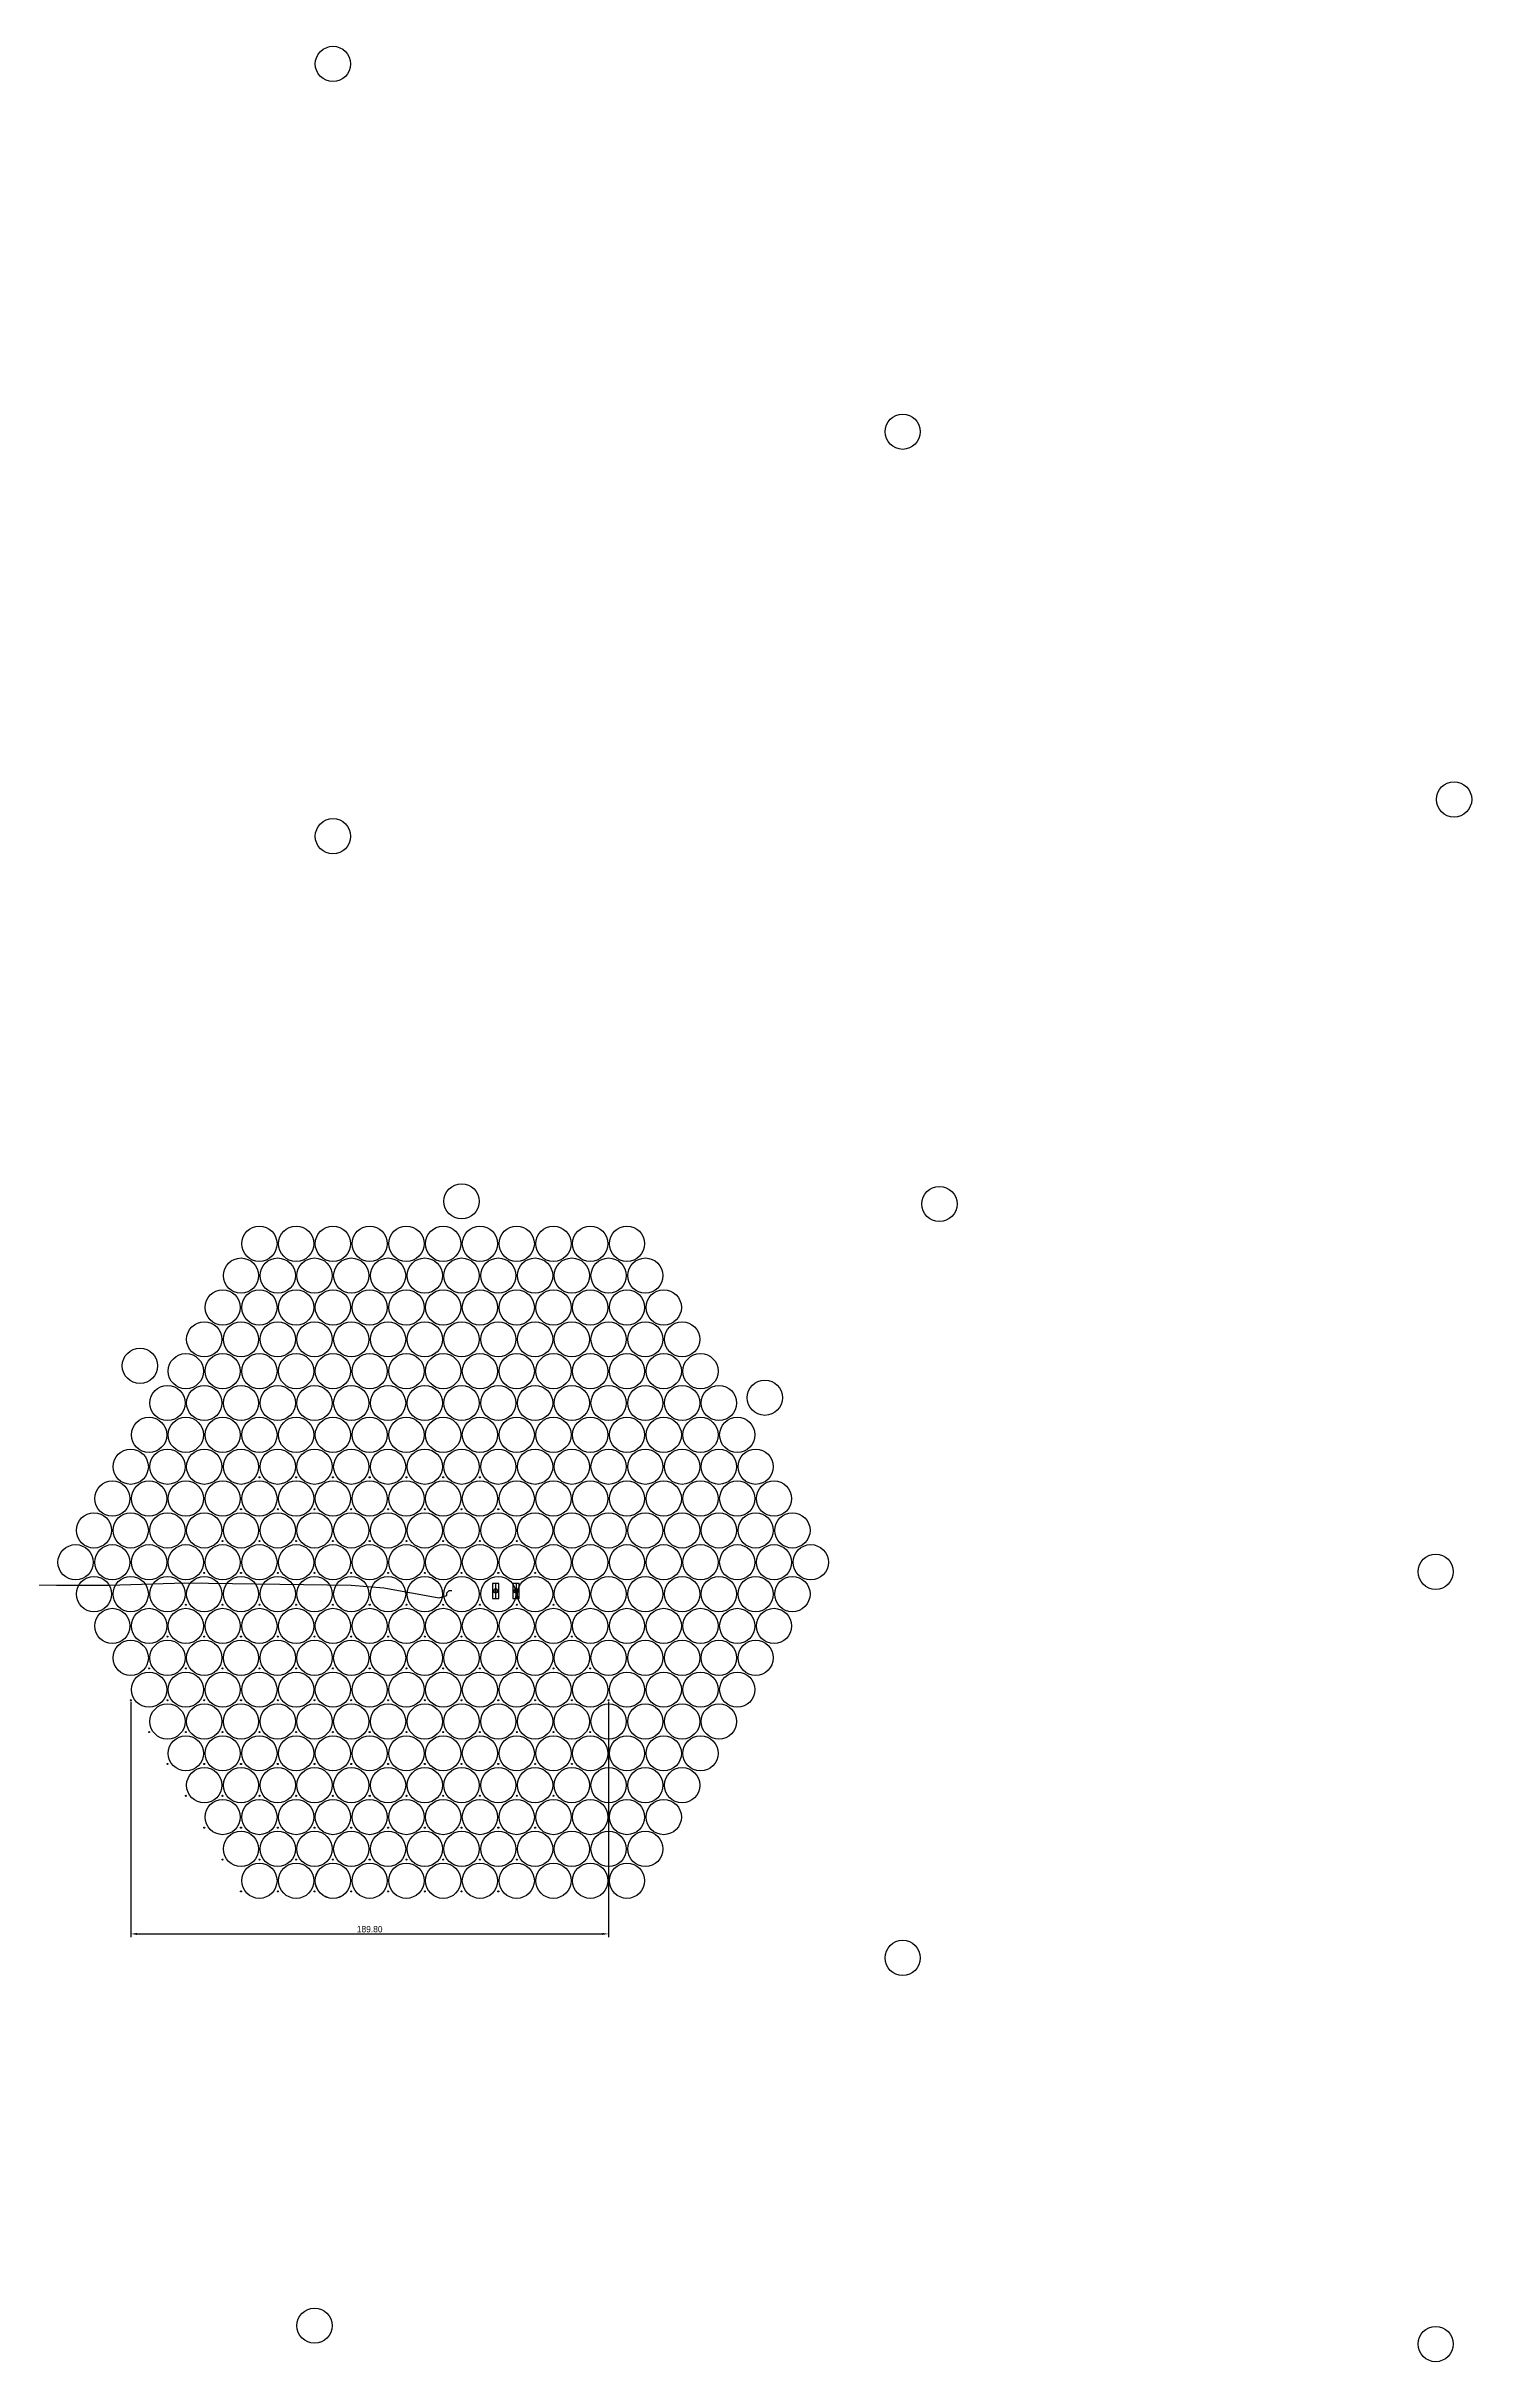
# Model space of a CAD drawing. Header units: millimetres. Extents: x 539362 to 541864, y 6597603 to 6601799.
# Drawn here: x 540817 to 541383, y 6600880 to 6601799 of the extents above; entities that cross this region are included whole.
import ezdxf

# ---------------------------------------------------------------- set-up
doc = ezdxf.new("R2010")
doc.units = ezdxf.units.MM
for name, color, linetype in [('antennas', 7, 'Continuous'), ('container_PAPER', 3, 'Continuous'), ('H127', 7, 'Continuous'), ('H19', 4, 'Continuous'), ('road', 3, 'Continuous')]:
    doc.layers.add(name, color=color, linetype=linetype)
doc.dimstyles.new('ISO-25', dxfattribs={"dimtxt": 2.5, "dimasz": 2.5, "dimexe": 1.25, "dimexo": 0.625, "dimtad": 1, "dimrnd": 0.01, "dimzin": 0, "dimdsep": 46, "dimtxsty": 'Standard', "dimcen": 2.5, "dimadec": 0, "dimazin": 0, "dimtfac": 1, "dimtmove": 0, "dimatfit": 3, "dimfxl": 1, "dimtzin": 0, "dimarcsym": 0})

# ---------------------------------------------------------------- blocks, each defined once
blk = doc.blocks.new('*D49')
at = {"layer": 'container_PAPER', "color": 0, "lineweight": -2}
for p, q in [((540850.5, 6601141.74), (540850.5, 6601048.35)), ((541040.3, 6601141.74), (541040.3, 6601048.35)), ((540853, 6601049.6), (541037.8, 6601049.6))]:
    blk.add_line(p, q, dxfattribs=at)
at = {"layer": 'container_PAPER', "color": 0}
for points in [[(540853, 6601050.02), (540853, 6601049.19), (540850.5, 6601049.6)], [(541037.8, 6601049.19), (541037.8, 6601050.02), (541040.3, 6601049.6)]]:
    blk.add_solid(points, dxfattribs=at)
at = {"layer": 'container_PAPER', "color": 0, "insert": (540945.4, 6601051.48), "char_height": 2.5, "attachment_point": 5}
blk.add_mtext('189.80', dxfattribs=at)

msp = doc.modelspace()

# ---------------------------------------------------------------- linework, layer by layer
at = {"layer": 'antennas'}
for centre in [(540930.8, 6601791.98), (541157.1, 6601645.98), (541376.1, 6601499.98), (540930.8, 6601485.38), (540981.9, 6601340.45), (541171.7, 6601339.38), (540901.6, 6601323.591), (540916.2, 6601323.591), (540930.8, 6601323.591), (540945.4, 6601323.591), (540960, 6601323.591), (540974.6, 6601323.591), (540989.2, 6601323.591), (541003.8, 6601323.591), (541018.4, 6601323.591), (541033, 6601323.591), (541047.6, 6601323.591), (540894.3, 6601310.948), (540908.9, 6601310.948), (540923.5, 6601310.948), (540938.1, 6601310.948), (540952.7, 6601310.948), (540967.3, 6601310.948), (540981.9, 6601310.948), (540996.5, 6601310.948), (541011.1, 6601310.948), (541025.7, 6601310.948), (541040.3, 6601310.948), (541054.9, 6601310.948), (540887, 6601298.304), (540901.6, 6601298.304), (540916.2, 6601298.304), (540930.8, 6601298.304), (540945.4, 6601298.304), (540960, 6601298.304), (540974.6, 6601298.304), (540989.2, 6601298.304), (541003.8, 6601298.304), (541018.4, 6601298.304), (541033, 6601298.304), (541047.6, 6601298.304), (541062.2, 6601298.304), (540879.7, 6601285.66), (540894.3, 6601285.66), (540908.9, 6601285.66), (540923.5, 6601285.66), (540938.1, 6601285.66), (540952.7, 6601285.66), (540967.3, 6601285.66), (540981.9, 6601285.66), (540996.5, 6601285.66), (541011.1, 6601285.66), (541025.7, 6601285.66), (541040.3, 6601285.66), (541054.9, 6601285.66), (541069.5, 6601285.66), (540854.15, 6601275.123), (540872.4, 6601273.016), (540887, 6601273.016), (540901.6, 6601273.016), (540916.2, 6601273.016), (540930.8, 6601273.016), (540945.4, 6601273.016), (540960, 6601273.016), (540974.6, 6601273.016), (540989.2, 6601273.016), (541003.8, 6601273.016), (541018.4, 6601273.016), (541033, 6601273.016), (541047.6, 6601273.016), (541062.2, 6601273.016), (541076.8, 6601273.016), (540865.1, 6601260.372), (540879.7, 6601260.372), (540894.3, 6601260.372), (540908.9, 6601260.372), (540923.5, 6601260.372), (540938.1, 6601260.372), (540952.7, 6601260.372), (540967.3, 6601260.372), (540981.9, 6601260.372), (540996.5, 6601260.372), (541011.1, 6601260.372), (541025.7, 6601260.372), (541040.3, 6601260.372), (541054.9, 6601260.372), (541069.5, 6601260.372), (541084.1, 6601260.372), (541102.35, 6601262.479), (540857.8, 6601247.728), (540872.4, 6601247.728), (540887, 6601247.728), (540901.6, 6601247.728), (540916.2, 6601247.728), (540930.8, 6601247.728), (540945.4, 6601247.728), (540960, 6601247.728), (540974.6, 6601247.728), (540989.2, 6601247.728), (541003.8, 6601247.728), (541018.4, 6601247.728), (541033, 6601247.728), (541047.6, 6601247.728), (541062.2, 6601247.728), (541076.8, 6601247.728), (541091.4, 6601247.728), (540850.5, 6601235.084), (540865.1, 6601235.084), (540879.7, 6601235.084), (540894.3, 6601235.084), (540908.9, 6601235.084), (540923.5, 6601235.084), (540938.1, 6601235.084), (540952.7, 6601235.084), (540967.3, 6601235.084), (540981.9, 6601235.084), (540996.5, 6601235.084), (541011.1, 6601235.084), (541025.7, 6601235.084), (541040.3, 6601235.084), (541054.9, 6601235.084), (541069.5, 6601235.084), (541084.1, 6601235.084), (541098.7, 6601235.084), (540843.2, 6601222.44), (540857.8, 6601222.44), (540872.4, 6601222.44), (540887, 6601222.44), (540901.6, 6601222.44), (540916.2, 6601222.44), (540930.8, 6601222.44), (540945.4, 6601222.44), (540960, 6601222.44), (540974.6, 6601222.44), (540989.2, 6601222.44), (541003.8, 6601222.44), (541018.4, 6601222.44), (541033, 6601222.44), (541047.6, 6601222.44), (541062.2, 6601222.44), (541076.8, 6601222.44), (541091.4, 6601222.44), (541106, 6601222.44), (540835.9, 6601209.796), (540850.5, 6601209.796), (540865.1, 6601209.796), (540879.7, 6601209.796), (540894.3, 6601209.796), (540908.9, 6601209.796), (540923.5, 6601209.796), (540938.1, 6601209.796), (540952.7, 6601209.796), (540967.3, 6601209.796), (540981.9, 6601209.796), (540996.5, 6601209.796), (541011.1, 6601209.796), (541025.7, 6601209.796), (541040.3, 6601209.796), (541054.9, 6601209.796), (541069.5, 6601209.796), (541084.1, 6601209.796), (541098.7, 6601209.796), (541113.3, 6601209.796), (540828.6, 6601197.152), (540843.2, 6601197.152), (540857.8, 6601197.152), (540872.4, 6601197.152), (540887, 6601197.152), (540901.6, 6601197.152), (540916.2, 6601197.152), (540930.8, 6601197.152), (540945.4, 6601197.152), (540960, 6601197.152), (540974.6, 6601197.152), (540989.2, 6601197.152), (541003.8, 6601197.152), (541018.4, 6601197.152), (541033, 6601197.152), (541047.6, 6601197.152), (541062.2, 6601197.152), (541076.8, 6601197.152), (541091.4, 6601197.152), (541106, 6601197.152), (541120.6, 6601197.152), (541368.8, 6601193.38), (540835.9, 6601184.508), (540850.5, 6601184.508), (540865.1, 6601184.508), (540879.7, 6601184.508), (540894.3, 6601184.508), (540908.9, 6601184.508), (540923.5, 6601184.508), (540938.1, 6601184.508), (540952.7, 6601184.508), (540967.3, 6601184.508), (540981.9, 6601184.508), (540996.5, 6601184.508), (541011.1, 6601184.508), (541025.7, 6601184.508), (541040.3, 6601184.508), (541054.9, 6601184.508), (541069.5, 6601184.508), (541084.1, 6601184.508), (541098.7, 6601184.508), (541113.3, 6601184.508), (540843.2, 6601171.864), (540857.8, 6601171.864), (540872.4, 6601171.864), (540887, 6601171.864), (540901.6, 6601171.864), (540916.2, 6601171.864), (540930.8, 6601171.864), (540945.4, 6601171.864), (540960, 6601171.864), (540974.6, 6601171.864), (540989.2, 6601171.864), (541003.8, 6601171.864), (541018.4, 6601171.864), (541033, 6601171.864), (541047.6, 6601171.864), (541062.2, 6601171.864), (541076.8, 6601171.864), (541091.4, 6601171.864), (541106, 6601171.864), (540850.5, 6601159.22), (540865.1, 6601159.22), (540879.7, 6601159.22), (540894.3, 6601159.22), (540908.9, 6601159.22), (540923.5, 6601159.22), (540938.1, 6601159.22), (540952.7, 6601159.22), (540967.3, 6601159.22), (540981.9, 6601159.22), (540996.5, 6601159.22), (541011.1, 6601159.22), (541025.7, 6601159.22), (541040.3, 6601159.22), (541054.9, 6601159.22), (541069.5, 6601159.22), (541084.1, 6601159.22), (541098.7, 6601159.22), (540857.8, 6601146.576), (540872.4, 6601146.576), (540887, 6601146.576), (540901.6, 6601146.576), (540916.2, 6601146.576), (540930.8, 6601146.576), (540945.4, 6601146.576), (540960, 6601146.576), (540974.6, 6601146.576), (540989.2, 6601146.576), (541003.8, 6601146.576), (541018.4, 6601146.576), (541033, 6601146.576), (541047.6, 6601146.576), (541062.2, 6601146.576), (541076.8, 6601146.576), (541091.4, 6601146.576), (540865.1, 6601133.932), (540879.7, 6601133.932), (540894.3, 6601133.932), (540908.9, 6601133.932), (540923.5, 6601133.932), (540938.1, 6601133.932), (540952.7, 6601133.932), (540967.3, 6601133.932), (540981.9, 6601133.932), (540996.5, 6601133.932), (541011.1, 6601133.932), (541025.7, 6601133.932), (541040.3, 6601133.932), (541054.9, 6601133.932), (541069.5, 6601133.932), (541084.1, 6601133.932), (540872.4, 6601121.288), (540887, 6601121.288), (540901.6, 6601121.288), (540916.2, 6601121.288), (540930.8, 6601121.288), (540945.4, 6601121.288), (540960, 6601121.288), (540974.6, 6601121.288), (540989.2, 6601121.288), (541003.8, 6601121.288), (541018.4, 6601121.288), (541033, 6601121.288), (541047.6, 6601121.288), (541062.2, 6601121.288), (541076.8, 6601121.288), (540879.7, 6601108.644), (540894.3, 6601108.644), (540908.9, 6601108.644), (540923.5, 6601108.644), (540938.1, 6601108.644), (540952.7, 6601108.644), (540967.3, 6601108.644), (540981.9, 6601108.644), (540996.5, 6601108.644), (541011.1, 6601108.644), (541025.7, 6601108.644), (541040.3, 6601108.644), (541054.9, 6601108.644), (541069.5, 6601108.644), (540887, 6601096), (540901.6, 6601096), (540916.2, 6601096), (540930.8, 6601096), (540945.4, 6601096), (540960, 6601096), (540974.6, 6601096), (540989.2, 6601096), (541003.8, 6601096), (541018.4, 6601096), (541033, 6601096), (541047.6, 6601096), (541062.2, 6601096), (540894.3, 6601083.356), (540908.9, 6601083.356), (540923.5, 6601083.356), (540938.1, 6601083.356), (540952.7, 6601083.356), (540967.3, 6601083.356), (540981.9, 6601083.356), (540996.5, 6601083.356), (541011.1, 6601083.356), (541025.7, 6601083.356), (541040.3, 6601083.356), (541054.9, 6601083.356), (540901.6, 6601070.712), (540916.2, 6601070.712), (540930.8, 6601070.712), (540945.4, 6601070.712), (540960, 6601070.712), (540974.6, 6601070.712), (540989.2, 6601070.712), (541003.8, 6601070.712), (541018.4, 6601070.712), (541033, 6601070.712), (541047.6, 6601070.712), (541157.1, 6601040.08), (540923.5, 6600894.08), (541368.8, 6600886.78)]:
    msp.add_circle(centre, 7, dxfattribs=at)
at = {"layer": 'container_PAPER', "color": 5}
for p, q in [((540994.122, 6601185.783), (540996.722, 6601185.783)), ((540995.422, 6601188.783), (540995.422, 6601182.783))]:
    msp.add_line(p, q, dxfattribs=at)
at = {"layer": 'container_PAPER'}
for p, q in [((541002.222, 6601185.783), (541004.822, 6601185.783)), ((541003.522, 6601188.783), (541003.522, 6601182.783))]:
    msp.add_line(p, q, dxfattribs=at)
at = {"layer": 'container_PAPER', "color": 5}
msp.add_lwpolyline([(540996.722, 6601182.783), (540996.722, 6601188.783), (540994.122, 6601188.783), (540994.122, 6601182.783)], close=True, dxfattribs=at)
at = {"layer": 'container_PAPER'}
msp.add_lwpolyline([(541004.822, 6601182.783), (541004.822, 6601188.783), (541002.222, 6601188.783), (541002.222, 6601182.783)], close=True, dxfattribs=at)
at = {"layer": 'container_PAPER', "color": 5}
msp.add_circle((540995.422, 6601185.783), 0.822, dxfattribs=at)
at = {"layer": 'container_PAPER'}
msp.add_circle((541003.522, 6601185.783), 0.822, dxfattribs=at)
at = {"layer": 'H127'}
for centre in [(540901.6, 6601230.869), (540916.2, 6601230.869), (540930.8, 6601230.869), (540945.4, 6601230.869), (540960, 6601230.869), (540974.6, 6601230.869), (540989.2, 6601230.869), (540894.3, 6601218.225), (540908.9, 6601218.225), (540923.5, 6601218.225), (540938.1, 6601218.225), (540952.7, 6601218.225), (540967.3, 6601218.225), (540981.9, 6601218.225), (540996.5, 6601218.225), (540887, 6601205.581), (540901.6, 6601205.581), (540916.2, 6601205.581), (540930.8, 6601205.581), (540945.4, 6601205.581), (540960, 6601205.581), (540974.6, 6601205.581), (540989.2, 6601205.581), (541003.8, 6601205.581), (540879.7, 6601192.937), (540894.3, 6601192.937), (540908.9, 6601192.937), (540923.5, 6601192.937), (540938.1, 6601192.937), (540952.7, 6601192.937), (540967.3, 6601192.937), (540981.9, 6601192.937), (540996.5, 6601192.937), (541011.1, 6601192.937), (540872.4, 6601180.293), (540887, 6601180.293), (540901.6, 6601180.293), (540916.2, 6601180.293), (540930.8, 6601180.293), (540945.4, 6601180.293), (540960, 6601180.293), (540974.6, 6601180.293), (540989.2, 6601180.293), (541003.8, 6601180.293), (541018.4, 6601180.293), (540865.1, 6601167.649), (540879.7, 6601167.649), (540894.3, 6601167.649), (540908.9, 6601167.649), (540923.5, 6601167.649), (540938.1, 6601167.649), (540952.7, 6601167.649), (540967.3, 6601167.649), (540981.9, 6601167.649), (540996.5, 6601167.649), (541011.1, 6601167.649), (541025.7, 6601167.649), (540857.8, 6601155.005), (540872.4, 6601155.005), (540887, 6601155.005), (540901.6, 6601155.005), (540916.2, 6601155.005), (540930.8, 6601155.005), (540945.4, 6601155.005), (540960, 6601155.005), (540974.6, 6601155.005), (540989.2, 6601155.005), (541003.8, 6601155.005), (541018.4, 6601155.005), (541033, 6601155.005), (540850.5, 6601142.361), (540865.1, 6601142.361), (540879.7, 6601142.361), (540894.3, 6601142.361), (540908.9, 6601142.361), (540923.5, 6601142.361), (540938.1, 6601142.361), (540952.7, 6601142.361), (540967.3, 6601142.361), (540981.9, 6601142.361), (540996.5, 6601142.361), (541011.1, 6601142.361), (541025.7, 6601142.361), (541040.3, 6601142.361), (540857.8, 6601129.717), (540872.4, 6601129.717), (540887, 6601129.717), (540945.4, 6601129.717), (540960, 6601129.717), (540974.6, 6601129.717), (540989.2, 6601129.717), (541003.8, 6601129.717), (541018.4, 6601129.717), (541033, 6601129.717), (540865.1, 6601117.073), (540879.7, 6601117.073), (540879.7, 6601117.069), (540894.3, 6601117.073), (540908.9, 6601117.073), (540923.5, 6601117.073), (540938.1, 6601117.073), (540952.7, 6601117.073), (540952.7, 6601117.069), (540967.3, 6601117.073), (540967.3, 6601117.069), (540981.9, 6601117.073), (540996.5, 6601117.073), (541011.1, 6601117.073), (541025.7, 6601117.073), (540872.4, 6601104.429), (540872.4, 6601104.425), (540887, 6601104.429), (540901.6, 6601104.429), (540916.2, 6601104.429), (540930.8, 6601104.429), (540945.4, 6601104.429), (540960, 6601104.429), (540960, 6601104.425), (540974.6, 6601104.429), (540989.2, 6601104.429), (541003.8, 6601104.429), (541018.4, 6601104.429), (540879.7, 6601091.785), (540894.3, 6601091.785), (540908.9, 6601091.785), (540923.5, 6601091.785), (540938.1, 6601091.785), (540952.7, 6601091.785), (540967.3, 6601091.785), (540967.3, 6601091.781), (540981.9, 6601091.785), (540996.5, 6601091.785), (541011.1, 6601091.785), (540887, 6601079.141), (540901.6, 6601079.141), (540916.2, 6601079.141), (540930.8, 6601079.141), (540945.4, 6601079.141), (540960, 6601079.141), (540960, 6601079.137), (540974.6, 6601079.141), (540989.2, 6601079.141), (541003.8, 6601079.141), (540894.3, 6601066.497), (540908.9, 6601066.497), (540923.5, 6601066.497), (540938.1, 6601066.497), (540952.7, 6601066.497), (540952.7, 6601066.494), (540967.3, 6601066.497), (540967.3, 6601066.494), (540981.9, 6601066.497), (540996.5, 6601066.497)]:
    msp.add_circle(centre, 0.2, dxfattribs=at)
at = {"layer": 'H19'}
for centre, radius in [((540901.6, 6601121.288), 7), ((540901.6, 6601129.717), 0.2), ((540901.6, 6601129.717), 0.2), ((540916.2, 6601121.288), 7), ((540916.2, 6601129.717), 0.2), ((540916.2, 6601129.717), 0.2), ((540930.8, 6601121.288), 7), ((540930.8, 6601129.717), 0.2), ((540930.8, 6601129.717), 0.2), ((540894.3, 6601108.644), 7), ((540894.3, 6601117.069), 0.2), ((540908.9, 6601108.644), 7), ((540908.9, 6601117.069), 0.2), ((540923.5, 6601108.644), 7), ((540923.5, 6601117.069), 0.2), ((540938.1, 6601108.644), 7), ((540938.1, 6601117.069), 0.2), ((540887, 6601096), 7), ((540887, 6601104.425), 0.2), ((540901.6, 6601096), 7), ((540901.6, 6601104.425), 0.2), ((540916.2, 6601096), 7), ((540916.2, 6601104.425), 0.2), ((540930.8, 6601096), 7), ((540930.8, 6601104.425), 0.2), ((540945.4, 6601096), 7), ((540945.4, 6601104.425), 0.2), ((540879.7, 6601091.781), 0.2), ((540894.3, 6601083.356), 7), ((540894.3, 6601091.781), 0.2), ((540908.9, 6601083.356), 7), ((540908.9, 6601091.781), 0.2), ((540923.5, 6601083.356), 7), ((540923.5, 6601091.781), 0.2), ((540938.1, 6601083.356), 7), ((540938.1, 6601091.781), 0.2), ((540952.7, 6601091.781), 0.2), ((540887, 6601079.137), 0.2), ((540901.6, 6601079.137), 0.2), ((540916.2, 6601079.137), 0.2), ((540930.8, 6601079.137), 0.2), ((540945.4, 6601079.137), 0.2), ((540901.6, 6601070.712), 7), ((540916.2, 6601070.712), 7), ((540930.8, 6601070.712), 7.002), ((540894.3, 6601066.494), 0.2), ((540908.9, 6601066.494), 0.2), ((540923.5, 6601066.494), 0.2), ((540938.1, 6601066.494), 0.2)]:
    msp.add_circle(centre, radius, dxfattribs=at)
at = {"layer": 'road'}
msp.add_lwpolyline([(540312, 6601190), (540484, 6601189), (540574, 6601189), (540726, 6601189), (540821, 6601188), (540842, 6601188), (540872, 6601189), (540938, 6601188), (540951, 6601187), (540973, 6601183), (540976, 6601184), (540976, 6601185), (540977, 6601186), (540978, 6601186), (540978, 6601186)], dxfattribs=at)

# ---------------------------------------------------------------- dimensions: what is measured, and where the dimension line sits
at = {"layer": 'container_PAPER'}
dim = msp.add_linear_dim(base=(541040.3, 6601049.604), p1=(540850.5, 6601142.361), p2=(541040.3, 6601142.361), dimstyle='ISO-25', dxfattribs=at)
dim.commit()
dim.dimension.update_dxf_attribs({"geometry": '*D49', "text_midpoint": (540945.4, 6601051.479)})

doc.saveas('drawing.dxf')
